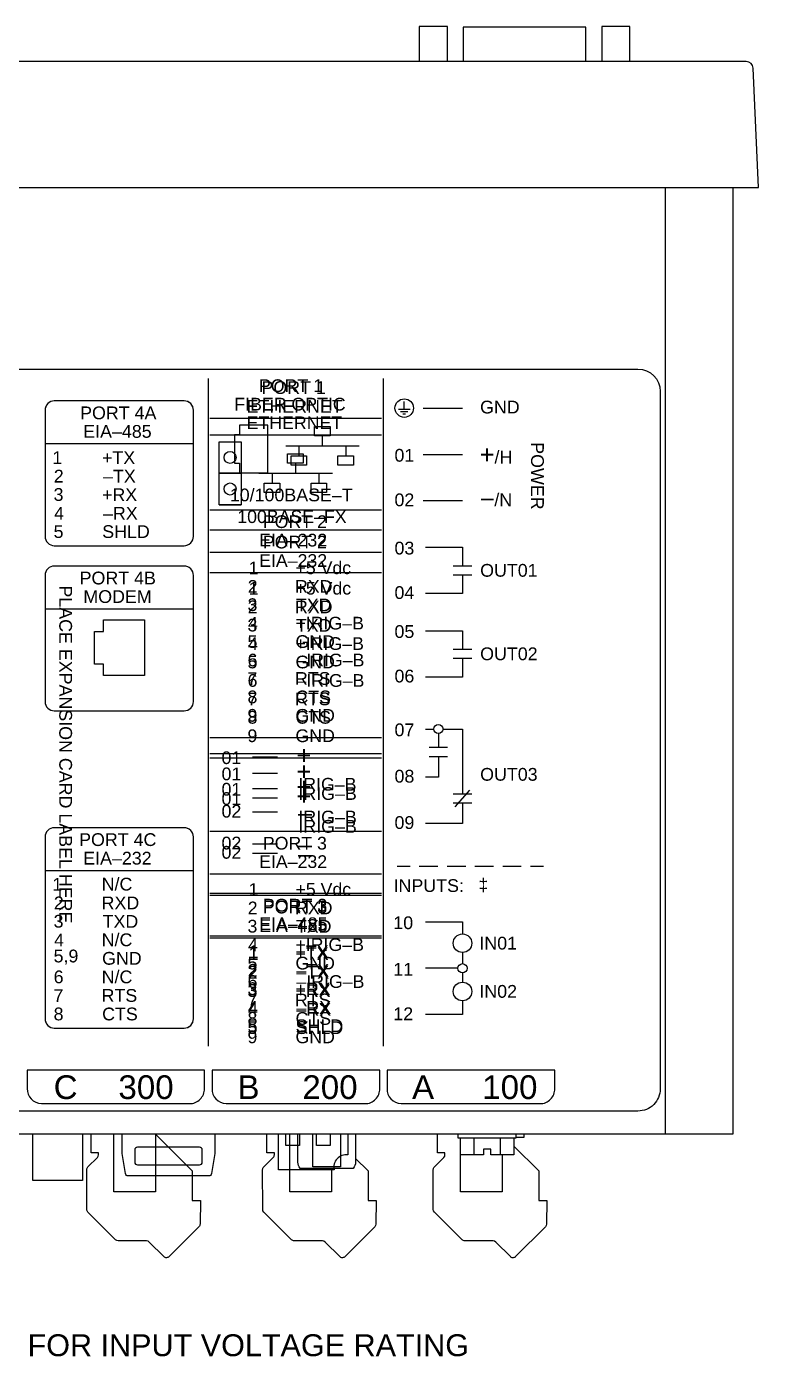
# Model space of a CAD drawing. Extents: x 1 to 23.5, y 0.5 to 17.
# Drawn here: x 18.63 to 22.57, y 9.82 to 17 of the extents above; entities that cross this region are included whole.
import ezdxf
from ezdxf.enums import TextEntityAlignment as Align

# ---------------------------------------------------------------- set-up
doc = ezdxf.new("R2010")
doc.units = 0
doc.header["$MEASUREMENT"] = 0
for name, color, linetype in [('2_1__E___1__10-100BASE-T__', 7, 'CONTINUOUS'), ('2_2__C___1__10-100BASE-T__', 7, 'CONTINUOUS'), ('2_3__G___1__100BASE-FX__EI', 7, 'CONTINUOUS'), ('2_4__F___1__100BASE-FX__EI', 7, 'CONTINUOUS'), ('3_1__X__EMPTY', 7, 'CONTINUOUS'), ('3_2__F__SERIAL_COMMS_EIA-2', 7, 'CONTINUOUS'), ('3_3__G__TELEPHONE_MODEM', 7, 'CONTINUOUS'), ('6_0______DWG_', 7, 'CONTINUOUS')]:
    doc.layers.add(name, color=color, linetype=linetype)
doc.styles.add('ARIAL', font='arial.ttf')

msp = doc.modelspace()

# ---------------------------------------------------------------- linework, layer by layer
at = {"layer": '2_1__E___1__10-100BASE-T__', "flags": 128}
for points in [[(19.6154, 14.8929), (20.5404, 14.8929)], [(20.1791, 14.8486), (20.2631, 14.8486)], [(20.1791, 14.7987), (20.1791, 14.8486)], [(20.2631, 14.7987), (20.1791, 14.7987)], [(20.2211, 14.7959), (20.2211, 14.7444)], [(20.2631, 14.8486), (20.2631, 14.7987)], [(20.0247, 14.7444), (20.2216, 14.7444)], [(20.0949, 14.7444), (20.0949, 14.6928)], [(20.2216, 14.7444), (20.4209, 14.7444)], [(20.3474, 14.7444), (20.3474, 14.6928)], [(20.0529, 14.69), (20.1369, 14.69)], [(20.0529, 14.6401), (20.0529, 14.69)], [(20.1369, 14.69), (20.1369, 14.6401)], [(20.3054, 14.69), (20.3894, 14.69)], [(20.3054, 14.6401), (20.3054, 14.69)], [(20.3894, 14.69), (20.3894, 14.6401)], [(20.1369, 14.6401), (20.0529, 14.6401)], [(20.3894, 14.6401), (20.3054, 14.6401)], [(19.6154, 14.3995), (20.5404, 14.3995)], [(19.6154, 14.1708), (20.5404, 14.1708)], [(19.6154, 13.1723), (20.5404, 13.1723)], [(19.8444, 12.8972), (19.9794, 12.8972)], [(19.9794, 12.5972), (19.8444, 12.5972)], [(19.6154, 12.3221), (20.5404, 12.3221)], [(19.6154, 12.0921), (20.5404, 12.0921)]]:
    msp.add_lwpolyline(points, dxfattribs=at)
at = {"layer": '2_1__E___1__10-100BASE-T__'}
msp.add_lwpolyline([(19.7751, 14.8039), (19.7476, 14.8039), (19.7476, 14.6504), (19.7751, 14.6504), (19.7751, 14.5993), (19.9267, 14.5993), (19.9267, 14.855), (19.7751, 14.855)], close=True, dxfattribs=at)
for points in [[(20.4005, 10.9027), (20.4682, 10.835), (20.4682, 10.6764), (20.5126, 10.6764), (20.5106, 10.548, -0.190968), (20.5048, 10.5339), (20.3438, 10.3729, -0.414226), (20.3155, 10.3728), (20.2365, 10.4518, 0.195123), (20.2226, 10.4577), (20.0692, 10.4577, -0.198886), (20.055, 10.4635), (19.9055, 10.613, -0.198908), (19.8997, 10.6271), (19.8996, 10.8425, -0.198902), (19.9055, 10.8567), (19.9567, 10.9079, 0.198947), (19.9626, 10.922), (19.9626, 10.9327), (19.9226, 10.9327), (19.9226, 11.0327)], [(20.4005, 11.0327), (20.4005, 10.8815, -0.178739), (20.3885, 10.849), (20.1015, 10.849, -0.178739), (20.0895, 10.8815), (20.0895, 11.0327)]]:
    msp.add_lwpolyline(points, format="xyb", dxfattribs=at)
for points in [[(20.2706, 10.849), (20.2706, 10.7227), (20.0466, 10.7227), (20.0466, 11.0327)], [(20.32, 11.0327), (20.32, 10.857), (20.17, 10.857), (20.17, 11.0327)]]:
    msp.add_lwpolyline(points, dxfattribs=at)
at = {"layer": '2_2__C___1__10-100BASE-T__', "flags": 128}
for points in [[(19.6154, 14.8929), (20.5404, 14.8929)], [(20.1791, 14.8486), (20.2631, 14.8486)], [(20.1791, 14.7987), (20.1791, 14.8486)], [(20.2631, 14.7987), (20.1791, 14.7987)], [(20.2211, 14.7959), (20.2211, 14.7444)], [(20.2631, 14.8486), (20.2631, 14.7987)], [(20.0247, 14.7444), (20.2216, 14.7444)], [(20.0949, 14.7444), (20.0949, 14.6928)], [(20.2216, 14.7444), (20.4209, 14.7444)], [(20.3474, 14.7444), (20.3474, 14.6928)], [(20.0529, 14.69), (20.1369, 14.69)], [(20.0529, 14.6401), (20.0529, 14.69)], [(20.1369, 14.69), (20.1369, 14.6401)], [(20.3054, 14.69), (20.3894, 14.69)], [(20.3054, 14.6401), (20.3054, 14.69)], [(20.3894, 14.69), (20.3894, 14.6401)], [(20.1369, 14.6401), (20.0529, 14.6401)], [(20.3894, 14.6401), (20.3054, 14.6401)], [(19.6154, 14.3995), (20.5404, 14.3995)], [(19.6154, 14.1708), (20.5404, 14.1708)], [(19.6154, 13.1723), (20.5404, 13.1723)], [(19.8445, 13.0673), (19.9794, 13.0673)], [(19.9794, 12.7689), (19.8445, 12.7689)], [(19.6154, 12.6661), (20.5404, 12.6661)], [(19.6154, 12.4373), (20.5404, 12.4373)]]:
    msp.add_lwpolyline(points, dxfattribs=at)
at = {"layer": '2_2__C___1__10-100BASE-T__'}
msp.add_lwpolyline([(19.7751, 14.8038), (19.7476, 14.8038), (19.7476, 14.6504), (19.7751, 14.6504), (19.7751, 14.5992), (19.9267, 14.5992), (19.9267, 14.855), (19.7751, 14.855)], close=True, dxfattribs=at)
for points in [[(20.4005, 10.9027), (20.4682, 10.835), (20.4682, 10.6764), (20.5126, 10.6764), (20.5106, 10.548, -0.190968), (20.5048, 10.5339), (20.3438, 10.3729, -0.414226), (20.3155, 10.3728), (20.2365, 10.4518, 0.195123), (20.2226, 10.4577), (20.0692, 10.4577, -0.198886), (20.055, 10.4635), (19.9055, 10.613, -0.198908), (19.8997, 10.6271), (19.8996, 10.8425, -0.198902), (19.9055, 10.8567), (19.9567, 10.9079, 0.198947), (19.9626, 10.922), (19.9626, 10.9327), (19.9226, 10.9327), (19.9226, 11.0327)], [(20.4005, 11.0327), (20.4005, 10.8815, -0.178739), (20.3885, 10.849), (20.1015, 10.849, -0.178739), (20.0895, 10.8815), (20.0895, 11.0327)]]:
    msp.add_lwpolyline(points, format="xyb", dxfattribs=at)
for points in [[(20.2706, 10.849), (20.2706, 10.7227), (20.0466, 10.7227), (20.0466, 11.0327)], [(20.32, 11.0327), (20.32, 10.857), (20.17, 10.857), (20.17, 11.0327)]]:
    msp.add_lwpolyline(points, dxfattribs=at)
at = {"layer": '2_3__G___1__100BASE-FX__EI', "flags": 128}
for points in [[(19.6154, 14.803), (20.5404, 14.803)], [(20.0342, 14.6511), (20.0342, 14.7011)], [(20.0342, 14.7011), (20.1182, 14.7011)], [(20.1182, 14.6511), (20.0342, 14.6511)], [(20.0762, 14.6483), (20.0762, 14.5968)], [(20.1182, 14.7011), (20.1182, 14.6511)], [(19.6642, 14.5968), (19.7833, 14.5968)], [(19.7833, 14.5968), (19.6642, 14.5968)], [(19.8798, 14.5968), (20.0767, 14.5968)], [(19.95, 14.5968), (19.95, 14.5452)], [(20.0767, 14.5968), (20.276, 14.5968)], [(20.2025, 14.5968), (20.2025, 14.5452)], [(19.908, 14.4925), (19.908, 14.5425)], [(19.908, 14.5425), (19.992, 14.5425)], [(19.992, 14.5425), (19.992, 14.4925)], [(20.1605, 14.4925), (20.1605, 14.5425)], [(20.1605, 14.5425), (20.2444, 14.5425)], [(20.2444, 14.5425), (20.2444, 14.4925)], [(19.992, 14.4925), (19.908, 14.4925)], [(20.2444, 14.4925), (20.1605, 14.4925)], [(19.6154, 14.2914), (20.5404, 14.2914)], [(19.6154, 14.0607), (20.5404, 14.0607)], [(19.6154, 13.0623), (20.5404, 13.0623)], [(19.8444, 12.8472), (19.9794, 12.8472)], [(19.9794, 12.5472), (19.8444, 12.5472)], [(19.6154, 12.3321), (20.5404, 12.3321)], [(19.6154, 12.1021), (20.5404, 12.1021)]]:
    msp.add_lwpolyline(points, dxfattribs=at)
at = {"layer": '2_3__G___1__100BASE-FX__EI'}
for points in [[(19.6642, 14.4268), (19.6642, 14.7668), (19.7833, 14.7668), (19.7833, 14.4268), (19.6642, 14.4268), (19.7833, 14.4268)], [(20.0991, 11.0327), (20.0991, 10.972), (20.0241, 10.972), (20.0241, 11.0327)], [(20.2641, 11.0327), (20.2641, 10.972), (20.1891, 10.972), (20.1891, 11.0327)], [(20.32, 10.9149), (20.32, 10.857), (20.283, 10.857)], [(20.2706, 10.841), (20.2706, 10.7227), (20.0466, 10.7227), (20.0466, 10.841)]]:
    msp.add_lwpolyline(points, dxfattribs=at)
for points in [[(20.4005, 10.9027), (20.4682, 10.835), (20.4682, 10.6764), (20.5126, 10.6764), (20.5106, 10.548, -0.190968), (20.5048, 10.5339), (20.3438, 10.3729, -0.414226), (20.3155, 10.3728), (20.2365, 10.4518, 0.195123), (20.2226, 10.4577), (20.0692, 10.4577, -0.198886), (20.055, 10.4635), (19.9055, 10.613, -0.198908), (19.8997, 10.6271), (19.8996, 10.8425, -0.198902), (19.9055, 10.8567), (19.9567, 10.9079, 0.198947), (19.9626, 10.922), (19.9626, 10.9327), (19.9226, 10.9327), (19.9226, 11.0327)], [(20.3591, 11.0327), (20.3591, 10.9215, 0.518565), (20.2845, 10.841), (19.9846, 10.841), (19.9846, 11.0327)], [(20.4005, 11.0327), (20.4005, 10.8815, -0.178739), (20.3885, 10.849), (20.2833, 10.849)]]:
    msp.add_lwpolyline(points, format="xyb", dxfattribs=at)
for centre in [(19.7237, 14.6818), (19.7237, 14.5118)]:
    msp.add_circle(centre, 0.0325, dxfattribs=at)
at = {"layer": '2_4__F___1__100BASE-FX__EI', "flags": 128}
for points in [[(19.6154, 14.803), (20.5404, 14.803)], [(20.0342, 14.6511), (20.0342, 14.7011)], [(20.0342, 14.7011), (20.1182, 14.7011)], [(20.1182, 14.6511), (20.0342, 14.6511)], [(20.0762, 14.6483), (20.0762, 14.5968)], [(20.1182, 14.7011), (20.1182, 14.6511)], [(19.6642, 14.5968), (19.7833, 14.5968)], [(19.7833, 14.5968), (19.6642, 14.5968)], [(19.8798, 14.5968), (20.0767, 14.5968)], [(19.95, 14.5968), (19.95, 14.5452)], [(20.0767, 14.5968), (20.276, 14.5968)], [(20.2025, 14.5968), (20.2025, 14.5452)], [(19.908, 14.4925), (19.908, 14.5425)], [(19.908, 14.5425), (19.992, 14.5425)], [(19.992, 14.5425), (19.992, 14.4925)], [(20.1605, 14.4925), (20.1605, 14.5425)], [(20.1605, 14.5425), (20.2444, 14.5425)], [(20.2444, 14.5425), (20.2444, 14.4925)], [(19.992, 14.4925), (19.908, 14.4925)], [(20.2444, 14.4925), (20.1605, 14.4925)], [(19.6154, 14.2914), (20.5404, 14.2914)], [(19.6154, 14.0607), (20.5404, 14.0607)], [(19.6154, 13.0851), (20.5404, 13.0851)], [(19.8445, 12.9801), (19.9794, 12.9801)], [(19.9794, 12.7689), (19.8445, 12.7689)], [(19.6154, 12.6661), (20.5404, 12.6661)], [(19.6154, 12.4373), (20.5404, 12.4373)]]:
    msp.add_lwpolyline(points, dxfattribs=at)
at = {"layer": '2_4__F___1__100BASE-FX__EI'}
for points in [[(19.6642, 14.4268), (19.6642, 14.7668), (19.7833, 14.7668), (19.7833, 14.4268), (19.6642, 14.4268), (19.7833, 14.4268)], [(20.0991, 11.0327), (20.0991, 10.972), (20.0241, 10.972), (20.0241, 11.0327)], [(20.2641, 11.0327), (20.2641, 10.972), (20.1891, 10.972), (20.1891, 11.0327)], [(20.32, 10.9149), (20.32, 10.857), (20.283, 10.857)], [(20.2706, 10.841), (20.2706, 10.7227), (20.0466, 10.7227), (20.0466, 10.841)]]:
    msp.add_lwpolyline(points, dxfattribs=at)
for points in [[(20.4005, 10.9027), (20.4682, 10.835), (20.4682, 10.6764), (20.5126, 10.6764), (20.5106, 10.548, -0.190968), (20.5048, 10.5339), (20.3438, 10.3729, -0.414226), (20.3155, 10.3728), (20.2365, 10.4518, 0.195123), (20.2226, 10.4577), (20.0692, 10.4577, -0.198886), (20.055, 10.4635), (19.9055, 10.613, -0.198908), (19.8997, 10.6271), (19.8996, 10.8425, -0.198902), (19.9055, 10.8567), (19.9567, 10.9079, 0.198947), (19.9626, 10.922), (19.9626, 10.9327), (19.9226, 10.9327), (19.9226, 11.0327)], [(20.3591, 11.0327), (20.3591, 10.9215, 0.518565), (20.2845, 10.841), (19.9846, 10.841), (19.9846, 11.0327)], [(20.4005, 11.0327), (20.4005, 10.8815, -0.178739), (20.3885, 10.849), (20.2833, 10.849)]]:
    msp.add_lwpolyline(points, format="xyb", dxfattribs=at)
for centre in [(19.7237, 14.6818), (19.7237, 14.5118)]:
    msp.add_circle(centre, 0.0325, dxfattribs=at)
at = {"layer": '3_1__X__EMPTY'}
msp.add_lwpolyline([(19.6417, 11.0327), (19.6415, 10.9282), (19.6238, 10.8203, -0.367266), (19.609, 10.8077), (19.1744, 10.8077), (19.1744, 10.8077, -0.367266), (19.1596, 10.8203), (19.1419, 10.9282), (19.1417, 11.0327)], format="xyb", dxfattribs=at)
msp.add_lwpolyline([(19.5587, 10.8677), (19.5587, 10.8677, 0.414214), (19.5737, 10.8827), (19.5737, 10.9477, 0.414214), (19.5587, 10.9627), (19.2247, 10.9627), (19.2247, 10.9627, 0.414214), (19.2097, 10.9477), (19.2097, 10.8827, 0.414214), (19.2247, 10.8677)], format="xyb", close=True, dxfattribs=at)
at = {"layer": '3_2__F__SERIAL_COMMS_EIA-2'}
for points in [[(18.726, 14.9364), (18.726, 14.2562, 0.414214), (18.7761, 14.2061), (19.4759, 14.2061, 0.414214), (19.526, 14.2562), (19.526, 14.9364, 0.414214), (19.4759, 14.9865), (18.7761, 14.9865, 0.414214)], [(18.7761, 11.6053), (19.4759, 11.6053, 0.414214), (19.526, 11.6554), (19.526, 12.6356, 0.414214), (19.4759, 12.6857), (18.7761, 12.6857, 0.414214), (18.726, 12.6356), (18.726, 11.6554, 0.414214)]]:
    msp.add_lwpolyline(points, format="xyb", close=True, dxfattribs=at)
at = {"layer": '3_2__F__SERIAL_COMMS_EIA-2', "flags": 128}
for points in [[(18.726, 14.7565), (19.526, 14.7565)], [(18.726, 12.4557), (19.526, 12.4557)]]:
    msp.add_lwpolyline(points, dxfattribs=at)
at = {"layer": '3_2__F__SERIAL_COMMS_EIA-2'}
for points in [[(19.3218, 11.0327), (19.5195, 10.835), (19.5195, 10.6764), (19.5638, 10.6764), (19.5619, 10.548, -0.190968), (19.556, 10.5339), (19.395, 10.3729, -0.414226), (19.3667, 10.3728), (19.2877, 10.4518, 0.195123), (19.2739, 10.4577), (19.1204, 10.4577, -0.198886), (19.1063, 10.4635), (18.9568, 10.613, -0.198908), (18.9509, 10.6271), (18.9509, 10.8425, -0.198902), (18.9567, 10.8567), (19.008, 10.9079, 0.198947), (19.0138, 10.922), (19.0138, 10.9327), (18.9738, 10.9327), (18.9738, 11.0327)], [(19.6417, 11.0327), (19.6415, 10.9282), (19.6238, 10.8203, -0.367266), (19.609, 10.8077), (19.5195, 10.8077)], [(19.4868, 10.8677), (19.5587, 10.8677), (19.5587, 10.8677, 0.414214), (19.5737, 10.8827), (19.5737, 10.9477, 0.414214), (19.5587, 10.9627), (19.3918, 10.9627)]]:
    msp.add_lwpolyline(points, format="xyb", dxfattribs=at)
msp.add_lwpolyline([(19.3218, 11.0327), (19.3218, 10.7227), (19.0978, 10.7227), (19.0978, 11.0327)], dxfattribs=at)
at = {"layer": '3_3__G__TELEPHONE_MODEM'}
for points in [[(18.776, 14.2061), (19.476, 14.2061, 0.414214), (19.526, 14.2561), (19.526, 14.9365, 0.414214), (19.476, 14.9865), (18.776, 14.9865, 0.414214), (18.726, 14.9365), (18.726, 14.2561, 0.414214)], [(19.526, 13.3657), (19.526, 14.0461, 0.414214), (19.476, 14.0961), (18.776, 14.0961, 0.414214), (18.726, 14.0461), (18.726, 13.3657, 0.414214), (18.776, 13.3157), (19.476, 13.3157, 0.414214)], [(19.526, 11.6553), (19.526, 12.6357, 0.414214), (19.476, 12.6857), (18.776, 12.6857, 0.414214), (18.726, 12.6357), (18.726, 11.6553, 0.414214), (18.776, 11.6053), (19.476, 11.6053, 0.414214)]]:
    msp.add_lwpolyline(points, format="xyb", close=True, dxfattribs=at)
at = {"layer": '3_3__G__TELEPHONE_MODEM', "flags": 128}
for points in [[(18.726, 14.7565), (19.526, 14.7565)], [(18.726, 13.8661), (19.526, 13.8661)], [(18.726, 12.4557), (19.526, 12.4557)]]:
    msp.add_lwpolyline(points, dxfattribs=at)
at = {"layer": '3_3__G__TELEPHONE_MODEM'}
msp.add_lwpolyline([(19.0419, 13.744), (19.0419, 13.806), (19.2623, 13.806), (19.2623, 13.5057), (19.0419, 13.5057), (19.0419, 13.5677), (18.9922, 13.5677), (18.9922, 13.744)], close=True, dxfattribs=at)
for points in [[(19.3218, 11.0327), (19.5195, 10.835), (19.5195, 10.6764), (19.5638, 10.6764), (19.5619, 10.548, -0.190968), (19.556, 10.5339), (19.395, 10.3729, -0.414226), (19.3667, 10.3728), (19.2877, 10.4518, 0.195123), (19.2739, 10.4577), (19.1204, 10.4577, -0.198886), (19.1063, 10.4635), (18.9568, 10.613, -0.198908), (18.9509, 10.6271), (18.9509, 10.8425, -0.198902), (18.9567, 10.8567), (19.008, 10.9079, 0.198947), (19.0138, 10.922), (19.0138, 10.9327), (18.9738, 10.9327), (18.9738, 11.0327)], [(19.6417, 11.0327), (19.6415, 10.9282), (19.6238, 10.8203, -0.367266), (19.609, 10.8077), (19.5195, 10.8077)], [(19.4868, 10.8677), (19.5587, 10.8677), (19.5587, 10.8677, 0.414214), (19.5737, 10.8827), (19.5737, 10.9477, 0.414214), (19.5587, 10.9627), (19.3918, 10.9627)]]:
    msp.add_lwpolyline(points, format="xyb", dxfattribs=at)
msp.add_lwpolyline([(19.3218, 11.0327), (19.3218, 10.7227), (19.0978, 10.7227), (19.0978, 11.0327)], dxfattribs=at)
at = {"layer": '6_0______DWG_'}
for points in [[(20.896, 16.8164), (20.896, 17.0045), (20.744, 17.0045), (20.744, 16.8164)], [(21.642, 16.8164), (21.642, 17.0025), (20.9811, 17.0025), (20.9811, 16.8165)], [(21.88, 16.8164), (21.88, 17.0045), (21.728, 17.0045), (21.728, 16.8164)], [(22.0714, 11.0327), (22.0714, 16.1369)], [(19.6054, 15.1077), (19.6054, 11.5077)], [(20.5504, 15.1077), (20.5504, 11.5077)], [(20.7773, 14.1975), (20.9773, 14.1975), (20.9773, 14.0974)], [(20.9773, 14.0475), (20.9773, 13.9475), (20.7773, 13.9475)], [(20.7773, 13.7475), (20.9773, 13.7475), (20.9773, 13.6475)], [(20.9773, 13.5975), (20.9773, 13.4975), (20.7773, 13.4975)], [(20.8723, 13.2176), (20.9773, 13.2176), (20.9773, 12.8675)], [(20.8473, 13.0675), (20.8473, 12.9576), (20.7773, 12.9576)], [(20.9773, 12.8176), (20.9773, 12.7076), (20.7773, 12.7076)], [(20.7774, 12.1776), (20.9774, 12.1776), (20.9774, 12.1126)], [(20.9774, 11.7525), (20.9774, 11.6776), (20.7774, 11.6776)], [(18.928, 11.0327), (18.928, 10.7827), (18.6594, 10.7827), (18.6594, 11.0327)], [(20.9527, 11.0327), (20.9527, 11.0127), (21.2677, 11.0127), (21.2677, 11.0327)], [(21.2545, 11.0127), (21.2545, 10.9227), (21.1302, 10.9227), (21.1302, 10.9527), (21.0902, 10.9527), (21.0902, 10.9227), (20.9658, 10.9227), (20.9658, 11.0127)], [(21.038, 11.0127), (21.038, 10.9227)], [(21.1823, 10.9227), (21.1823, 11.0127)], [(21.3083, 11.0327), (21.3089, 11.0161), (21.2677, 11.0161)], [(21.1908, 10.9227), (21.1908, 10.7227), (20.9668, 10.7227), (20.9668, 10.9227)]]:
    msp.add_lwpolyline(points, dxfattribs=at)
for points in [[(22.5732, 16.1369), (22.5453, 16.78, 0.401187), (22.5074, 16.8163), (15.08, 16.8163, 0.401692), (15.0421, 16.78), (15.0145, 16.137)], [(22.0437, 15.0377), (22.0437, 11.2777, -0.414278), (21.9237, 11.1577), (15.6637, 11.1577, -0.41415), (15.5437, 11.2777), (15.5437, 15.0377, -0.414214), (15.6637, 15.1577), (21.9237, 15.1577, -0.414213)], [(19.5854, 11.3775), (18.6303, 11.3775), (18.6303, 11.2796, 0.409595), (18.706, 11.1978), (19.5054, 11.1977, 0.41899), (19.5854, 11.2789)], [(20.5315, 11.3775), (19.6265, 11.3775), (19.6265, 11.2796, 0.409595), (19.7021, 11.1978), (20.4516, 11.1977, 0.41899), (20.5315, 11.2789)], [(21.4754, 11.3775), (20.5703, 11.3775), (20.5703, 11.2796, 0.409595), (20.646, 11.1978), (21.3954, 11.1977, 0.41899), (21.4754, 11.2789)]]:
    msp.add_lwpolyline(points, format="xyb", close=True, dxfattribs=at)
msp.add_lwpolyline([(22.4354, 16.1369), (22.4354, 11.0327), (15.152, 11.0327), (15.152, 16.1369)], close=True, dxfattribs=at)
at = {"layer": '6_0______DWG_', "flags": 128}
for points in [[(20.632, 14.9427), (20.6943, 14.9427)], [(20.6631, 14.9427), (20.6631, 14.9827)], [(20.7645, 14.9478), (20.9772, 14.9478)], [(20.6434, 14.9302), (20.6828, 14.9302)], [(20.6559, 14.9177), (20.6704, 14.9177)], [(20.7645, 14.6978), (20.9772, 14.6978)], [(20.9772, 14.4475), (20.7645, 14.4475)], [(20.9273, 14.0974), (21.0273, 14.0974)], [(21.0273, 14.0475), (20.9273, 14.0475)], [(20.9273, 13.6475), (21.0273, 13.6475)], [(21.0273, 13.5975), (20.9273, 13.5975)], [(20.7773, 13.2176), (20.8223, 13.2176)], [(20.8473, 13.1926), (20.8473, 13.1175)], [(20.8973, 13.1175), (20.7973, 13.1175)], [(20.8973, 13.0675), (20.7973, 13.0675)], [(20.9273, 12.8675), (21.0273, 12.8675)], [(20.9373, 12.7976), (21.0173, 12.8875)], [(21.0273, 12.8176), (20.9273, 12.8176)], [(20.6246, 12.4778), (20.6945, 12.4778)], [(20.7445, 12.4778), (20.8445, 12.4778)], [(20.8945, 12.4778), (20.9945, 12.4778)], [(21.0445, 12.4778), (21.1445, 12.4778)], [(21.1945, 12.4778), (21.2945, 12.4778)], [(21.3445, 12.4778), (21.4145, 12.4778)], [(20.9774, 12.0125), (20.9774, 11.9526)], [(20.9524, 11.9276), (20.7774, 11.9276)], [(20.9774, 11.9026), (20.9774, 11.8526)]]:
    msp.add_lwpolyline(points, dxfattribs=at)
at = {"layer": '6_0______DWG_'}
msp.add_lwpolyline([(21.2545, 10.969), (21.3885, 10.835), (21.3885, 10.6764), (21.4328, 10.6764), (21.4309, 10.548, -0.190968), (21.4251, 10.5339), (21.2641, 10.3729, -0.414226), (21.2358, 10.3728), (21.1568, 10.4518, 0.195123), (21.1429, 10.4577), (20.9895, 10.4577, -0.198886), (20.9753, 10.4635), (20.8258, 10.613, -0.198908), (20.82, 10.6271), (20.8199, 10.8425, -0.198902), (20.8258, 10.8567), (20.877, 10.9079, 0.198947), (20.8828, 10.922), (20.8828, 10.9327), (20.8428, 10.9327), (20.8428, 11.0327)], format="xyb", dxfattribs=at)
for centre, radius in [((20.6631, 14.9478), 0.05), ((20.8473, 13.2176), 0.025), ((20.9774, 12.0626), 0.05), ((20.9774, 11.9276), 0.025), ((20.9774, 11.8026), 0.05)]:
    msp.add_circle(centre, radius, dxfattribs=at)

# ---------------------------------------------------------------- texts
at = {"layer": '2_1__E___1__10-100BASE-T__', "style": 'ARIAL'}
for s, height, p in [('PORT 1', 0.06883, (19.8932, 15.0241)), ('ETHERNET', 0.06883, (19.8131, 14.9229)), ('10/100BASE–T', 0.068833, (19.7225, 14.4452)), ('PORT 2', 0.06846, (19.9005, 14.3013)), ('EIA–232', 0.06846, (19.8804, 14.2019)), ('1', 0.0685, (19.8234, 14.0515)), ('+5 Vdc', 0.06846, (20.0764, 14.0526)), ('2', 0.0685, (19.819, 13.952)), ('RXD', 0.06846, (20.0742, 13.952)), ('3', 0.0685, (19.8178, 13.8538)), ('TXD', 0.06846, (20.0795, 13.8525)), ('4', 0.0685, (19.8206, 13.7531)), ('+IRIG–B', 0.06846, (20.0764, 13.7542)), ('5', 0.0685, (19.8178, 13.6549)), ('GND', 0.06846, (20.0766, 13.6548)), ('6', 0.0685, (19.8182, 13.5554)), ('–IRIG–B', 0.06846, (20.0818, 13.5553)), ('7', 0.0685, (19.8173, 13.4548)), ('RTS', 0.06846, (20.0742, 13.4559)), ('8', 0.0685, (19.8179, 13.3565)), ('CTS', 0.06846, (20.077, 13.3564)), ('9', 0.0685, (19.8178, 13.2571)), ('GND', 0.06846, (20.0766, 13.257)), ('01', 0.06883, (19.6777, 12.8584)), ('+', 0.0983, (20.0823, 12.8574)), ('IRIG–B', 0.06883, (20.0922, 12.7084)), ('02', 0.06883, (19.6777, 12.5684)), ('–', 0.0983, (20.0899, 12.5474)), ('PORT 3', 0.06883, (19.9005, 12.2234)), ('EIA–485', 0.06883, (19.8804, 12.1233)), ('1', 0.0688, (19.8233, 11.9722)), ('+TX', 0.06883, (20.0764, 11.9721)), ('2', 0.0688, (19.819, 11.8722)), ('–TX', 0.06883, (20.0818, 11.8721)), ('3', 0.0688, (19.8177, 11.7734)), ('+RX', 0.06883, (20.0764, 11.7721)), ('4', 0.0688, (19.8206, 11.6722)), ('–RX', 0.06883, (20.0818, 11.6721)), ('5', 0.0688, (19.8178, 11.5734)), ('SHLD', 0.06883, (20.0774, 11.5733))]:
    msp.add_text(s, height=height, dxfattribs=at).set_placement(p)
at = {"layer": '2_2__C___1__10-100BASE-T__', "style": 'ARIAL'}
for s, height, p in [('PORT 1', 0.06883, (19.8932, 15.0241)), ('ETHERNET', 0.06883, (19.8131, 14.9229)), ('10/100BASE–T', 0.068833, (19.7225, 14.4452)), ('PORT 2', 0.06846, (19.9005, 14.3013)), ('EIA–232', 0.06846, (19.8804, 14.2019)), ('1', 0.0685, (19.8234, 14.0515)), ('+5 Vdc', 0.06846, (20.0764, 14.0526)), ('2', 0.0685, (19.819, 13.952)), ('RXD', 0.06846, (20.0742, 13.952)), ('3', 0.0685, (19.8178, 13.8537)), ('TXD', 0.06846, (20.0795, 13.8525)), ('4', 0.0685, (19.8206, 13.7531)), ('+IRIG–B', 0.06846, (20.0764, 13.7542)), ('5', 0.0685, (19.8178, 13.6549)), ('GND', 0.06846, (20.0766, 13.6548)), ('6', 0.0685, (19.8182, 13.5554)), ('–IRIG–B', 0.06846, (20.0818, 13.5553)), ('7', 0.0685, (19.8173, 13.4548)), ('RTS', 0.06846, (20.0742, 13.4559)), ('8', 0.0685, (19.8179, 13.3565)), ('CTS', 0.06846, (20.077, 13.3564)), ('9', 0.0685, (19.8178, 13.257)), ('GND', 0.06846, (20.0766, 13.257)), ('01', 0.06846, (19.6778, 13.0287)), ('+', 0.0978, (20.0823, 13.0277)), ('IRIG–B', 0.06846, (20.0922, 12.8856)), ('02', 0.06846, (19.6778, 12.7402)), ('–', 0.0978, (20.0899, 12.7194)), ('PORT 3', 0.06846, (19.9005, 12.5678)), ('EIA–232', 0.06846, (19.8804, 12.4684)), ('1', 0.0685, (19.8234, 12.318)), ('+5 Vdc', 0.06846, (20.0764, 12.3191)), ('2', 0.0685, (19.819, 12.2186)), ('RXD', 0.06846, (20.0742, 12.2185)), ('3', 0.0685, (19.8178, 12.1203)), ('TXD', 0.06846, (20.0795, 12.1191)), ('4', 0.0685, (19.8206, 12.0197)), ('+IRIG–B', 0.06846, (20.0764, 12.0208)), ('GND', 0.06846, (20.0766, 11.9213)), ('5', 0.0685, (19.8178, 11.9214)), ('6', 0.0685, (19.8182, 11.8219)), ('–IRIG–B', 0.06846, (20.0818, 11.8219)), ('7', 0.0685, (19.8173, 11.7213)), ('RTS', 0.06846, (20.0742, 11.7224)), ('8', 0.0685, (19.8179, 11.623)), ('CTS', 0.06846, (20.077, 11.6229)), ('9', 0.0685, (19.8178, 11.5235)), ('GND', 0.06846, (20.0766, 11.5235))]:
    msp.add_text(s, height=height, dxfattribs=at).set_placement(p)
at = {"layer": '2_3__G___1__100BASE-FX__EI', "style": 'ARIAL'}
for s, height, p in [('PORT 1', 0.06846, (19.8798, 15.0345)), ('FIBER OPTIC', 0.068457, (19.7468, 14.9349)), ('ETHERNET', 0.06846, (19.8131, 14.8343)), ('100BASE–FX', 0.06846, (19.7626, 14.3282)), ('PORT 2', 0.06846, (19.9005, 14.1912)), ('EIA–232', 0.06846, (19.8804, 14.0918)), ('1', 0.0685, (19.8234, 13.9414)), ('+5 Vdc', 0.06846, (20.0764, 13.9425)), ('2', 0.0685, (19.819, 13.8419)), ('RXD', 0.06846, (20.0742, 13.8419)), ('3', 0.0685, (19.8178, 13.7437)), ('TXD', 0.06846, (20.0795, 13.7424)), ('4', 0.0685, (19.8206, 13.643)), ('+IRIG–B', 0.06846, (20.0764, 13.6441)), ('5', 0.0685, (19.8178, 13.5447)), ('GND', 0.06846, (20.0766, 13.5447)), ('6', 0.0685, (19.8182, 13.4453)), ('–IRIG–B', 0.06846, (20.0818, 13.4452)), ('7', 0.0685, (19.8173, 13.3447)), ('RTS', 0.06846, (20.0742, 13.3458)), ('8', 0.0685, (19.8179, 13.2464)), ('CTS', 0.06846, (20.077, 13.2463)), ('9', 0.0685, (19.8178, 13.147)), ('GND', 0.06846, (20.0766, 13.147)), ('01', 0.06883, (19.6777, 12.8083)), ('+', 0.0983, (20.0823, 12.8073)), ('IRIG–B', 0.06883, (20.0922, 12.6584)), ('02', 0.06883, (19.6777, 12.5183)), ('–', 0.0983, (20.0899, 12.4973)), ('PORT 3', 0.06883, (19.9005, 12.2333)), ('EIA–485', 0.06883, (19.8804, 12.1333)), ('1', 0.0688, (19.8233, 11.9821)), ('+TX', 0.06883, (20.0764, 11.982)), ('2', 0.0688, (19.819, 11.8821)), ('–TX', 0.06883, (20.0818, 11.882)), ('3', 0.0688, (19.8177, 11.7833)), ('+RX', 0.06883, (20.0764, 11.782)), ('4', 0.0688, (19.8206, 11.6821)), ('–RX', 0.06883, (20.0818, 11.682)), ('5', 0.0688, (19.8178, 11.5833)), ('SHLD', 0.06883, (20.0774, 11.5832))]:
    msp.add_text(s, height=height, dxfattribs=at).set_placement(p)
at = {"layer": '2_4__F___1__100BASE-FX__EI', "style": 'ARIAL'}
for s, height, p in [('PORT 1', 0.06846, (19.8798, 15.0345)), ('FIBER OPTIC', 0.068457, (19.7468, 14.9349)), ('ETHERNET', 0.06846, (19.8131, 14.8343)), ('100BASE–FX', 0.06846, (19.7626, 14.3282)), ('PORT 2', 0.06846, (19.9005, 14.1912)), ('EIA–232', 0.06846, (19.8804, 14.0918)), ('1', 0.0685, (19.8234, 13.9414)), ('+5 Vdc', 0.06846, (20.0764, 13.9425)), ('2', 0.0685, (19.819, 13.8419)), ('RXD', 0.06846, (20.0742, 13.8419)), ('3', 0.0685, (19.8178, 13.7437)), ('TXD', 0.06846, (20.0795, 13.7424)), ('4', 0.0685, (19.8206, 13.643)), ('+IRIG–B', 0.06846, (20.0764, 13.6441)), ('5', 0.0685, (19.8178, 13.5447)), ('GND', 0.06846, (20.0766, 13.5447)), ('6', 0.0685, (19.8182, 13.4453)), ('–IRIG–B', 0.06846, (20.0818, 13.4452)), ('7', 0.0685, (19.8173, 13.3447)), ('RTS', 0.06846, (20.0742, 13.3458)), ('8', 0.0685, (19.8179, 13.2464)), ('CTS', 0.06846, (20.077, 13.2463)), ('9', 0.0685, (19.8178, 13.147)), ('GND', 0.06846, (20.0766, 13.147)), ('–', 0.0978, (20.0899, 12.7194)), ('PORT 3', 0.06846, (19.9005, 12.5678)), ('EIA–232', 0.06846, (19.8804, 12.4684)), ('1', 0.0685, (19.8234, 12.318)), ('+5 Vdc', 0.06846, (20.0764, 12.3191)), ('2', 0.0685, (19.819, 12.2186)), ('RXD', 0.06846, (20.0742, 12.2185)), ('3', 0.0685, (19.8178, 12.1203)), ('TXD', 0.06846, (20.0795, 12.1191)), ('4', 0.0685, (19.8206, 12.0197)), ('+IRIG–B', 0.06846, (20.0764, 12.0208)), ('GND', 0.06846, (20.0766, 11.9213)), ('5', 0.0685, (19.8178, 11.9214)), ('6', 0.0685, (19.8182, 11.8219)), ('–IRIG–B', 0.06846, (20.0818, 11.8219)), ('7', 0.0685, (19.8173, 11.7213)), ('RTS', 0.06846, (20.0742, 11.7224)), ('8', 0.0685, (19.8179, 11.623)), ('CTS', 0.06846, (20.077, 11.6229)), ('9', 0.0685, (19.8178, 11.5235)), ('GND', 0.06846, (20.0766, 11.5235))]:
    msp.add_text(s, height=height, dxfattribs=at).set_placement(p)
at = {"layer": '2_4__F___1__100BASE-FX__EI', "style": 'ARIAL', "width": 1.00541}
for s, height, p in [('01', 0.06846, (19.6778, 12.9415)), ('+', 0.0978, (20.0823, 12.9405)), ('IRIG–B', 0.06846, (20.0922, 12.8356)), ('02', 0.06846, (19.6778, 12.7402))]:
    msp.add_text(s, height=height, dxfattribs=at).set_placement(p)
at = {"layer": '3_1__X__EMPTY', "style": 'ARIAL'}
msp.add_text('PLACE EXPANSION CARD LABEL HERE', height=0.068833, rotation=270, dxfattribs=at).set_placement((18.8026, 13.9917))
at = {"layer": '3_2__F__SERIAL_COMMS_EIA-2', "style": 'ARIAL'}
for s, height, p in [('PORT 4A', 0.06883, (18.9151, 14.8877)), ('EIA–485', 0.06883, (18.9319, 14.7877)), ('1', 0.0688, (18.7656, 14.6465)), ('+TX', 0.06883, (19.0332, 14.6464)), ('2', 0.0688, (18.7732, 14.5465)), ('–TX', 0.06883, (19.0386, 14.5464)), ('3', 0.0688, (18.772, 14.4477)), ('+RX', 0.06883, (19.0332, 14.4464)), ('4', 0.0688, (18.7748, 14.3465)), ('–RX', 0.06883, (19.0386, 14.3464)), ('5', 0.0688, (18.772, 14.2476)), ('SHLD', 0.06883, (19.0343, 14.2476)), ('PORT 4C', 0.06883, (18.9097, 12.5869)), ('EIA–232', 0.06883, (18.9319, 12.4869)), ('1', 0.0688, (18.7656, 12.3457)), ('N/C', 0.06883, (19.0313, 12.3469)), ('2', 0.0688, (18.7732, 12.2457)), ('RXD', 0.06883, (19.031, 12.2457)), ('3', 0.0688, (18.772, 12.1469)), ('TXD', 0.06883, (19.0363, 12.1457)), ('4', 0.0688, (18.7748, 12.0457)), ('N/C', 0.06883, (19.0313, 12.0468)), ('5,9', 0.06883, (18.772, 11.9593)), ('GND', 0.06883, (19.0335, 11.9468)), ('N/C', 0.06883, (19.0313, 11.8468)), ('6', 0.0688, (18.7724, 11.8469)), ('7', 0.0688, (18.7715, 11.7457)), ('RTS', 0.06883, (19.031, 11.7468)), ('8', 0.0688, (18.7721, 11.6469)), ('CTS', 0.06883, (19.0338, 11.6468))]:
    msp.add_text(s, height=height, dxfattribs=at).set_placement(p)
at = {"layer": '3_3__G__TELEPHONE_MODEM', "style": 'ARIAL'}
for s, height, p in [('PORT 4A', 0.06883, (18.9151, 14.8877)), ('EIA–485', 0.06883, (18.9319, 14.7877)), ('1', 0.0688, (18.7656, 14.6465)), ('+TX', 0.06883, (19.0332, 14.6464)), ('2', 0.0688, (18.7732, 14.5465)), ('–TX', 0.06883, (19.0386, 14.5464)), ('3', 0.0688, (18.772, 14.4477)), ('+RX', 0.06883, (19.0332, 14.4464)), ('4', 0.0688, (18.7748, 14.3465)), ('–RX', 0.06883, (19.0386, 14.3464)), ('5', 0.0688, (18.772, 14.2476)), ('SHLD', 0.06883, (19.0343, 14.2476)), ('PORT 4B', 0.06883, (18.9124, 13.9973)), ('MODEM', 0.06883, (18.9326, 13.8973)), ('PORT 4C', 0.06883, (18.9097, 12.5869)), ('EIA–232', 0.06883, (18.9319, 12.4869)), ('1', 0.0688, (18.7656, 12.3457)), ('N/C', 0.06883, (19.0313, 12.3469)), ('2', 0.0688, (18.7732, 12.2457)), ('RXD', 0.06883, (19.031, 12.2457)), ('3', 0.0688, (18.772, 12.1469)), ('TXD', 0.06883, (19.0363, 12.1457)), ('4', 0.0688, (18.7748, 12.0457)), ('N/C', 0.06883, (19.0313, 12.0468)), ('5,9', 0.06883, (18.772, 11.9593)), ('GND', 0.06883, (19.0335, 11.9468)), ('N/C', 0.06883, (19.0313, 11.8468)), ('6', 0.0688, (18.7724, 11.8469)), ('7', 0.0688, (18.7715, 11.7457)), ('RTS', 0.06883, (19.031, 11.7468)), ('CTS', 0.06883, (19.0338, 11.6468))]:
    msp.add_text(s, height=height, dxfattribs=at).set_placement(p)
at = {"layer": '6_0______DWG_', "style": 'ARIAL'}
for s, height, p in [('GND', 0.06883, (21.0721, 14.919)), ('01', 0.06883, (20.6105, 14.6589)), ('+', 0.0983, (21.0696, 14.6489)), ('/H', 0.06883, (21.1498, 14.6489)), ('02', 0.06883, (20.6105, 14.4187)), ('/N', 0.06883, (21.149, 14.4187)), ('03', 0.06883, (20.6106, 14.1587)), ('OUT01', 0.06883, (21.0726, 14.0387)), ('04', 0.06883, (20.6106, 13.9187)), ('05', 0.06883, (20.6106, 13.7087)), ('OUT02', 0.06883, (21.0726, 13.5887)), ('06', 0.06883, (20.6106, 13.4687)), ('07', 0.06883, (20.6107, 13.1787)), ('08', 0.06883, (20.6107, 12.9288)), ('OUT03', 0.06883, (21.0726, 12.9388)), ('09', 0.06883, (20.6107, 12.6788)), ('INPUTS:', 0.06883, (20.6057, 12.339)), ('‡', 0.069, (21.0633, 12.3441)), ('10', 0.06883, (20.6042, 12.1387)), ('IN01', 0.06883, (21.0684, 12.0287)), ('11', 0.06883, (20.6042, 11.8876)), ('IN02', 0.06883, (21.0684, 11.7687)), ('12', 0.06883, (20.6042, 11.6477)), ('C', 0.1278, (18.7724, 11.2227)), ('300', 0.12783, (19.1215, 11.2227)), ('B', 0.1278, (19.7638, 11.2227)), ('200', 0.12783, (20.1137, 11.2227)), ('A', 0.1278, (20.7052, 11.2227)), ('100', 0.12783, (21.0839, 11.2227))]:
    msp.add_text(s, height=height, dxfattribs=at).set_placement(p)
msp.add_text('POWER', height=0.06883, rotation=270, dxfattribs=at).set_placement((21.3473, 14.7638))
at = {"layer": '6_0______DWG_', "style": 'ARIAL', "width": 0.5}
msp.add_text('—', height=0.0983, dxfattribs=at).set_placement((21.0772, 14.4187))
at = {"layer": '6_0______DWG_', "style": 'ARIAL'}
msp.add_text('‡  SEE DOCUMENTATION FOR INPUT VOLTAGE RATING', height=0.118, dxfattribs=at).set_placement((18.7919, 9.8363), align=Align.CENTER)

doc.saveas('drawing.dxf')
